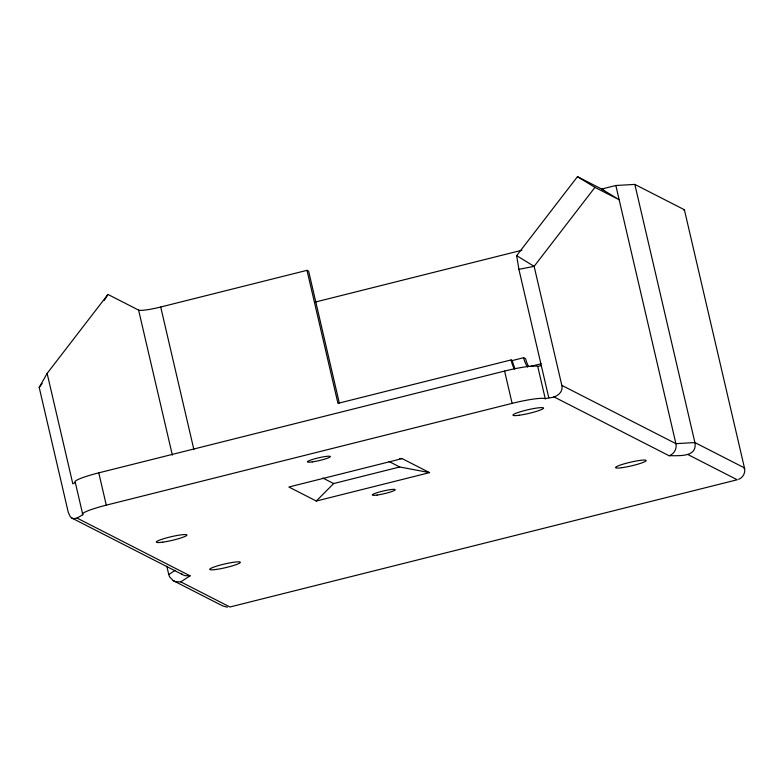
<?xml version="1.0" encoding="UTF-8"?>
<svg xmlns="http://www.w3.org/2000/svg" width="784" height="784" viewBox="0 0 784 784"><rect width="100%" height="100%" fill="white"/><g stroke="black" fill="none" stroke-linecap="round" stroke-linejoin="round"><path stroke-width="1.18" d="M71.775 518.008L73.48 518.724L77.067 518.077L190.1 575.838L184.897 575.652L182.505 574.594L71.775 518.008L70.276 516.646L68.286 512.413L39.2 387.423L47.128 373.4L107.947 294.441L138.601 310.101A19.649 2.362 -13.1 0 0 160.71 307.014L306.995 270.333L308.622 271.166L339.305 402.996M104.331 300.37L107.947 294.441M39.2 387.423L42.169 383.572M516.656 255.643L534.129 266.344L561.824 385.356C563.647 393 555.513 397.89 548.81 397.851L518.9 269.343L516.656 255.643L577.475 176.674L603.827 190.149M743.996 468.626A9.829 1.176 -13.1 0 0 744.457 467.891L684.383 209.74L634.834 184.416L615.842 185.494L601.681 189.042L619.154 199.744L594.948 187.376L534.129 266.344L518.9 269.343M316.305 501.035L333.651 483.552L399.722 466.98L429.554 472.625L316.305 501.035L288.875 487.011L402.133 458.611L429.554 472.625M227.35 607.237L222.597 605.865L173.195 580.621L169.658 576.926L168.756 574.535L175.273 570.321M173.195 580.621L175.577 581.679L180.781 581.865L190.1 575.838M541.283 365.55L537.746 366.432A29.478 3.538 -13.1 0 0 504.592 371.067L98.774 472.85A29.478 3.538 -13.1 0 0 75.293 482.425L72.834 483.855L47.128 373.4M77.067 518.077L82.81 514.725A29.478 3.538 -13.1 0 1 106.291 505.151L512.109 403.368A29.478 3.538 -13.1 0 1 545.262 398.742L548.81 397.851M553.886 396.851L669.066 455.72C674.083 454.269 677.082 448.664 675.916 443.656L615.842 185.494M669.066 455.72C678.532 455.504 697.515 457.68 694.908 442.578L634.834 184.416M738.646 479.357C742.987 477.701 745.623 472.723 744.555 468.185M315.286 302.065L521.919 250.233M528.387 366.128A30.458 29.939 -62.9 0 1 525.623 358.758L523.604 357.72L512.275 360.562L511.07 359.944L337.953 403.358L306.995 270.333M530.425 366.461L541.107 363.776M399.713 458.444L402.133 458.611M744.457 467.891L694.908 442.578L675.916 443.656L561.824 385.356M688.068 454.642L737.225 479.769L229.947 606.992L180.781 581.865M388.962 461.482L399.722 466.98M322.9 478.054L333.651 483.552M577.475 176.674L594.948 187.376M181.163 573.516L182.505 574.594M537.746 366.432L545.262 398.742M504.592 371.067L512.109 403.368M160.71 307.014L193.903 449.653M138.601 310.101L172.353 455.122M166.816 566.215L168.756 574.535M98.774 472.85L106.291 505.151M75.293 482.425L82.81 514.725M684.383 209.74A9.829 1.176 -13.1 0 1 683.922 210.465M527.505 367.03A30.458 29.939 -62.9 0 1 523.604 357.72M514.353 369.097A42.258 41.532 -62.9 0 1 511.07 359.944M515.039 368.627A42.258 41.532 -62.9 0 1 512.275 360.562M162.778 542.156A15.719 1.891 -13.1 0 0 186.886 535.227A15.719 1.891 -13.1 0 0 165.228 538.255A15.719 1.891 -13.1 0 0 162.778 542.156M622.016 467.666A15.719 1.891 -13.1 0 0 646.114 460.737A15.719 1.891 -13.1 0 0 624.466 463.756A15.719 1.891 -13.1 0 0 622.016 467.666M519.39 415.226A15.719 1.891 -13.1 0 0 543.498 408.297A15.719 1.891 -13.1 0 0 521.85 411.316A15.719 1.891 -13.1 0 0 519.39 415.226M216.188 569.449A15.719 1.891 -13.1 0 0 240.296 562.52A15.719 1.891 -13.1 0 0 218.638 565.538A15.719 1.891 -13.1 0 0 216.188 569.449M377.104 495.057A11.789 1.421 -13.1 0 0 395.185 489.863A11.789 1.421 -13.1 0 0 378.937 492.136A11.789 1.421 -13.1 0 0 377.104 495.057M312.238 461.913A11.789 1.421 -13.1 0 0 330.319 456.719A11.789 1.421 -13.1 0 0 314.08 458.983A11.789 1.421 -13.1 0 0 312.238 461.913"/></g></svg>
